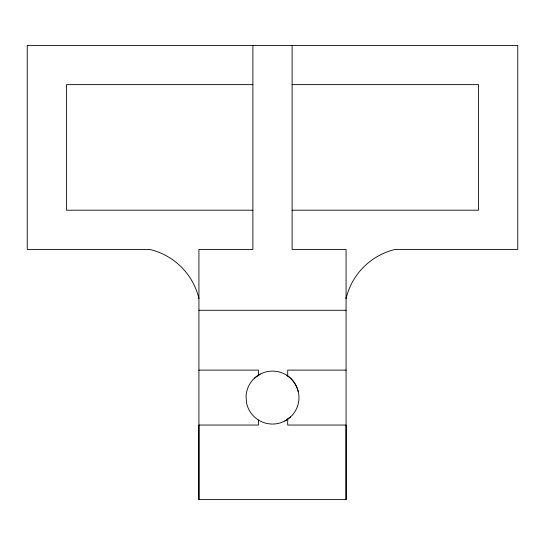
<?xml version="1.0" encoding="UTF-8"?>
<svg xmlns="http://www.w3.org/2000/svg" width="545" height="545" viewBox="0 0 545 545"><rect width="100%" height="100%" fill="white"/><g stroke="black" fill="none" stroke-linecap="round" stroke-linejoin="round"><path stroke-width="0.82" d="M287.706 418.989L287.706 425.046L346.075 425.046L346.075 499.602L198.925 499.602L198.925 425.046L258.419 425.046L258.419 420.011M346.075 297.516L346.075 298.497A66.218 66.218 0 0 1 395.125 249.447L517.75 249.447L517.75 45.398L27.25 45.398L27.25 249.447L149.875 249.447A66.218 66.218 0 0 1 198.925 298.497M254.474 378.169L260.115 374.163M284.885 420.992L290.526 416.986M252.88 84.638L66.49 84.638L66.49 210.207L252.88 210.207M292.12 84.638L478.51 84.638L478.51 210.207L292.12 210.207M198.925 310.269L346.075 310.269M198.925 370.109L258.419 370.109L258.419 375.369M346.075 370.109L287.706 370.109L287.706 376.07M286.581 375.144C294.395 380.233 299.157 389.232 298.967 398.558A26.487 26.487 0 0 1 246.681 403.484L246.033 396.596A26.487 26.487 0 0 1 298.319 391.671M346.075 499.602L346.075 249.447L292.12 249.447L292.12 45.398M252.88 45.398L252.88 249.447L198.925 249.447L198.925 499.602"/></g></svg>
